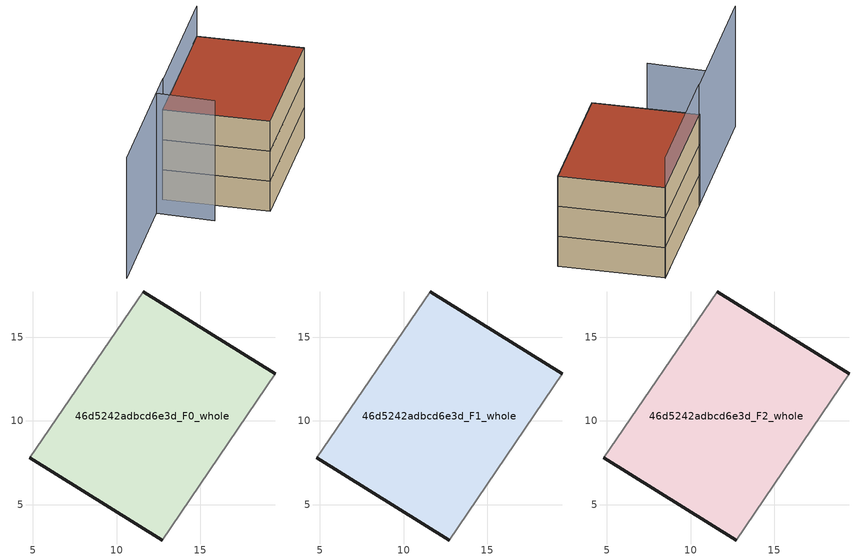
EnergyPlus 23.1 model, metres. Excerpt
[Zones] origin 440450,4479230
46d5242adbcd6e3d_F0_whole
 floor ground (EU_floor_Construction): 12.71,2.88 19.47,12.8 11.6,17.7 4.8,7.79 z0
 wall outside (EU_wall_Construction): 11.6,17.7 19.47,12.8 / 12.71,2.88 4.8,7.79 z0:3
 wall adiabatic (EU_wall_Construction): 4.8,7.79 11.6,17.7 / 19.47,12.8 12.71,2.88 z0:3
46d5242adbcd6e3d_F1_whole
 floor to 46d5242adbcd6e3d_F0_whole (EU_floor_Construction): 12.71,2.88 19.47,12.8 11.6,17.7 4.8,7.79 z3
 wall outside (EU_wall_Construction): 11.6,17.7 19.47,12.8 / 12.71,2.88 4.8,7.79 z3:6
 wall adiabatic (EU_wall_Construction): 4.8,7.79 11.6,17.7 / 19.47,12.8 12.71,2.88 z3:6
46d5242adbcd6e3d_F2_whole
 floor to 46d5242adbcd6e3d_F1_whole (EU_floor_Construction): 12.71,2.88 19.47,12.8 11.6,17.7 4.8,7.79 z6
 wall outside (EU_wall_Construction): 11.6,17.7 19.47,12.8 / 12.71,2.88 4.8,7.79 z6:9
 wall adiabatic (EU_wall_Construction): 4.8,7.79 11.6,17.7 / 19.47,12.8 12.71,2.88 z6:9
 roof outside (EU_roof_Construction): 19.47,12.8 12.71,2.88 4.8,7.79 11.6,17.7 z9
shading: 3.58,5.99 7.81,3.13 / 4.88,7.9 -2.31,-2.77 / 11.6,17.7 4.92,7.82 z0:12
[Building]
EU S2 Campaign: North Axis=0; Terrain=City; Solar Distribution=FullExterior
[Site:Location]
Madrid: Latitude=40.5; Longitude=-3.5; Time Zone=1; Elevation=609
[SizingPeriod:WeatherFileDays]
AnnualSizingPeriod: Begin Month=1; Begin Day of Month=1; End Month=12; End Day of Month=31; Day of Week for Start Day=Monday; Use Weather File Daylight Saving Period=No; Use Weather File Rain and Snow Indicators=No
[MATERIAL]
EU_InternalMass_Material: Roughness=MediumRough; Thickness=0.1; Conductivity=1; Density=1800; Specific Heat=900; Thermal Absorptance=0.9; Solar Absorptance=0.7; Visible Absorptance=0.7
[MATERIAL:NOMASS] Roughness=MediumRough; Thermal Absorptance=0.9; Solar Absorptance=0.7; Visible Absorptance=0.7
Name | Thermal Resistance
EU_wall_NoMass | 0.459673
EU_roof_NoMass | 0.495815
EU_floor_NoMass | 0.788942
[CONSTRUCTION]
EU_wall_Construction: EU_wall_NoMass
EU_roof_Construction: EU_roof_NoMass
EU_floor_Construction: EU_floor_NoMass
EU_InternalMass_Construction: EU_InternalMass_Material
[ZONE] Type=1; Multiplier=1; Ceiling Height=autocalculate; Floor Area=autocalculate; Part of Total Floor Area=Yes
Name | Volume
46d5242adbcd6e3d_F0_whole | 334.345
46d5242adbcd6e3d_F1_whole; 46d5242adbcd6e3d_F2_whole | 334.346
[INTERNALMASS] Construction=EU_InternalMass_Construction; Surface Area=111.449
Name | Zone or ZoneList
46d5242adbcd6e3d_F0_whole_EU_InternalMass | 46d5242adbcd6e3d_F0_whole
46d5242adbcd6e3d_F1_whole_EU_InternalMass | 46d5242adbcd6e3d_F1_whole
46d5242adbcd6e3d_F2_whole_EU_InternalMass | 46d5242adbcd6e3d_F2_whole
[OTHEREQUIPMENT] Fuel Type=Electricity; Design Level Calculation Method=Watts/Area; Power per Zone Floor Area=1; Fraction Latent=0; Fraction Radiant=0; Fraction Lost=0; Carbon Dioxide Generation Rate=0; EndUse Subcategory=EU_Step8_InternalGains
Name | Zone or ZoneList or Space or SpaceList | Schedule
EU_Step8_InternalGain_46d5242adbcd6e3d_F0_whole_f000 | 46d5242adbcd6e3d_F0_whole | EU_Step8_GainSchedule_46d5242adbcd6e3d_F0_whole_f000
EU_Step8_InternalGain_46d5242adbcd6e3d_F1_whole_f000 | 46d5242adbcd6e3d_F1_whole | EU_Step8_GainSchedule_46d5242adbcd6e3d_F1_whole_f000
EU_Step8_InternalGain_46d5242adbcd6e3d_F2_whole_f000 | 46d5242adbcd6e3d_F2_whole | EU_Step8_GainSchedule_46d5242adbcd6e3d_F2_whole_f000
[ZONEVENTILATION:DESIGNFLOWRATE] Schedule=EU_AlwaysOn; Design Flow Rate Calculation Method=AirChanges/Hour; Air Changes per Hour=0.719161; Ventilation Type=Natural; Fan Pressure Rise=0; Fan Total Efficiency=1; Constant Term Coefficient=1; Temperature Term Coefficient=0; Velocity Term Coefficient=0; Velocity Squared Term Coefficient=0; Minimum Indoor Temperature=-100; Maximum Indoor Temperature=100; Delta Temperature=-100; Minimum Outdoor Temperature=-100; Maximum Outdoor Temperature=100; Maximum Wind Speed=40
Name | Zone or ZoneList or Space or SpaceList
EU_ConstantAir_46d5242adbcd6e3d_F0_whole | 46d5242adbcd6e3d_F0_whole
EU_ConstantAir_46d5242adbcd6e3d_F1_whole | 46d5242adbcd6e3d_F1_whole
EU_ConstantAir_46d5242adbcd6e3d_F2_whole | 46d5242adbcd6e3d_F2_whole
[HVACTEMPLATE:THERMOSTAT] Constant Heating Setpoint=20; Constant Cooling Setpoint=50
EU_HeatOnly_46d5242adbcd6e3d_F0_whole; EU_HeatOnly_46d5242adbcd6e3d_F1_whole; EU_HeatOnly_46d5242adbcd6e3d_F2_whole
[HVACTEMPLATE:ZONE:IDEALLOADSAIRSYSTEM] System Availability Schedule=EU_AlwaysOn; Maximum Heating Supply Air Temperature=50; Minimum Cooling Supply Air Temperature=13; Maximum Heating Supply Air Humidity Ratio=0.0156; Minimum Cooling Supply Air Humidity Ratio=0.0077; Heating Limit=NoLimit; Cooling Limit=NoLimit; Heating Availability Schedule=EU_AlwaysOn; Cooling Availability Schedule=EU_CoolingOff; Dehumidification Control Type=ConstantSensibleHeatRatio; Cooling Sensible Heat Ratio=0.7; Dehumidification Setpoint=60; Humidification Control Type=None; Humidification Setpoint=30; Outdoor Air Method=None; Outdoor Air Flow Rate per Person=0.00944; Outdoor Air Flow Rate per Zone Floor Area=0; Outdoor Air Flow Rate per Zone=0; Demand Controlled Ventilation Type=None; Outdoor Air Economizer Type=NoEconomizer; Heat Recovery Type=None; Sensible Heat Recovery Effectiveness=0.7; Latent Heat Recovery Effectiveness=0.65
Name | Template Thermostat
46d5242adbcd6e3d_F0_whole | EU_HeatOnly_46d5242adbcd6e3d_F0_whole
46d5242adbcd6e3d_F1_whole | EU_HeatOnly_46d5242adbcd6e3d_F1_whole
46d5242adbcd6e3d_F2_whole | EU_HeatOnly_46d5242adbcd6e3d_F2_whole
[SIZING:ZONE] Zone Cooling Design Supply Air Temperature Input Method=SupplyAirTemperature; Zone Cooling Design Supply Air Temperature=13; Zone Heating Design Supply Air Temperature Input Method=SupplyAirTemperature; Zone Heating Design Supply Air Temperature=50; Zone Cooling Design Supply Air Humidity Ratio=0.008; Zone Heating Design Supply Air Humidity Ratio=0.008; Cooling Design Air Flow Method=DesignDay; Cooling Design Air Flow Rate=0; Cooling Minimum Air Flow per Zone Floor Area=0.000762; Cooling Minimum Air Flow=0; Cooling Minimum Air Flow Fraction=0.2; Heating Design Air Flow Method=DesignDay; Heating Design Air Flow Rate=0; Heating Maximum Air Flow per Zone Floor Area=0.002032; Heating Maximum Air Flow=0.141576; Heating Maximum Air Flow Fraction=0.3; Account for Dedicated Outdoor Air System=No; Dedicated Outdoor Air System Control Strategy=NeutralSupplyAir; Dedicated Outdoor Air Low Setpoint Temperature for Design=autosize; Dedicated Outdoor Air High Setpoint Temperature for Design=autosize; Zone Load Sizing Method=Sensible Load Only No Latent Load; Zone Latent Cooling Design Supply Air Humidity Ratio Input Method=HumidityRatioDifference; Zone Cooling Design Supply Air Humidity Ratio Difference=0.005; Zone Latent Heating Design Supply Air Humidity Ratio Input Method=HumidityRatioDifference; Zone Humidification Design Supply Air Humidity Ratio Difference=0.005
46d5242adbcd6e3d_F0_whole; 46d5242adbcd6e3d_F1_whole; 46d5242adbcd6e3d_F2_whole
[SCHEDULE:CONSTANT]
Name | Hourly Value
EU_AlwaysOn | 1
EU_CoolingOff | 0
[SCHEDULE:FILE] Column Number=1; Rows to Skip at Top=0; Number of Hours of Data=8760; Column Separator=Comma; Interpolate to Timestep=No; Minutes per Item=60; Adjust Schedule for Daylight Savings=Yes
Name | File
EU_Step8_GainSchedule_46d5242adbcd6e3d_F0_whole_f000 | ../../schedules/46d5242adbcd6e3d/46d5242adbcd6e3d_F0_whole_f000_gain.csv
EU_Step8_GainSchedule_46d5242adbcd6e3d_F1_whole_f000 | ../../schedules/46d5242adbcd6e3d/46d5242adbcd6e3d_F1_whole_f000_gain.csv
EU_Step8_GainSchedule_46d5242adbcd6e3d_F2_whole_f000 | ../../schedules/46d5242adbcd6e3d/46d5242adbcd6e3d_F2_whole_f000_gain.csv
